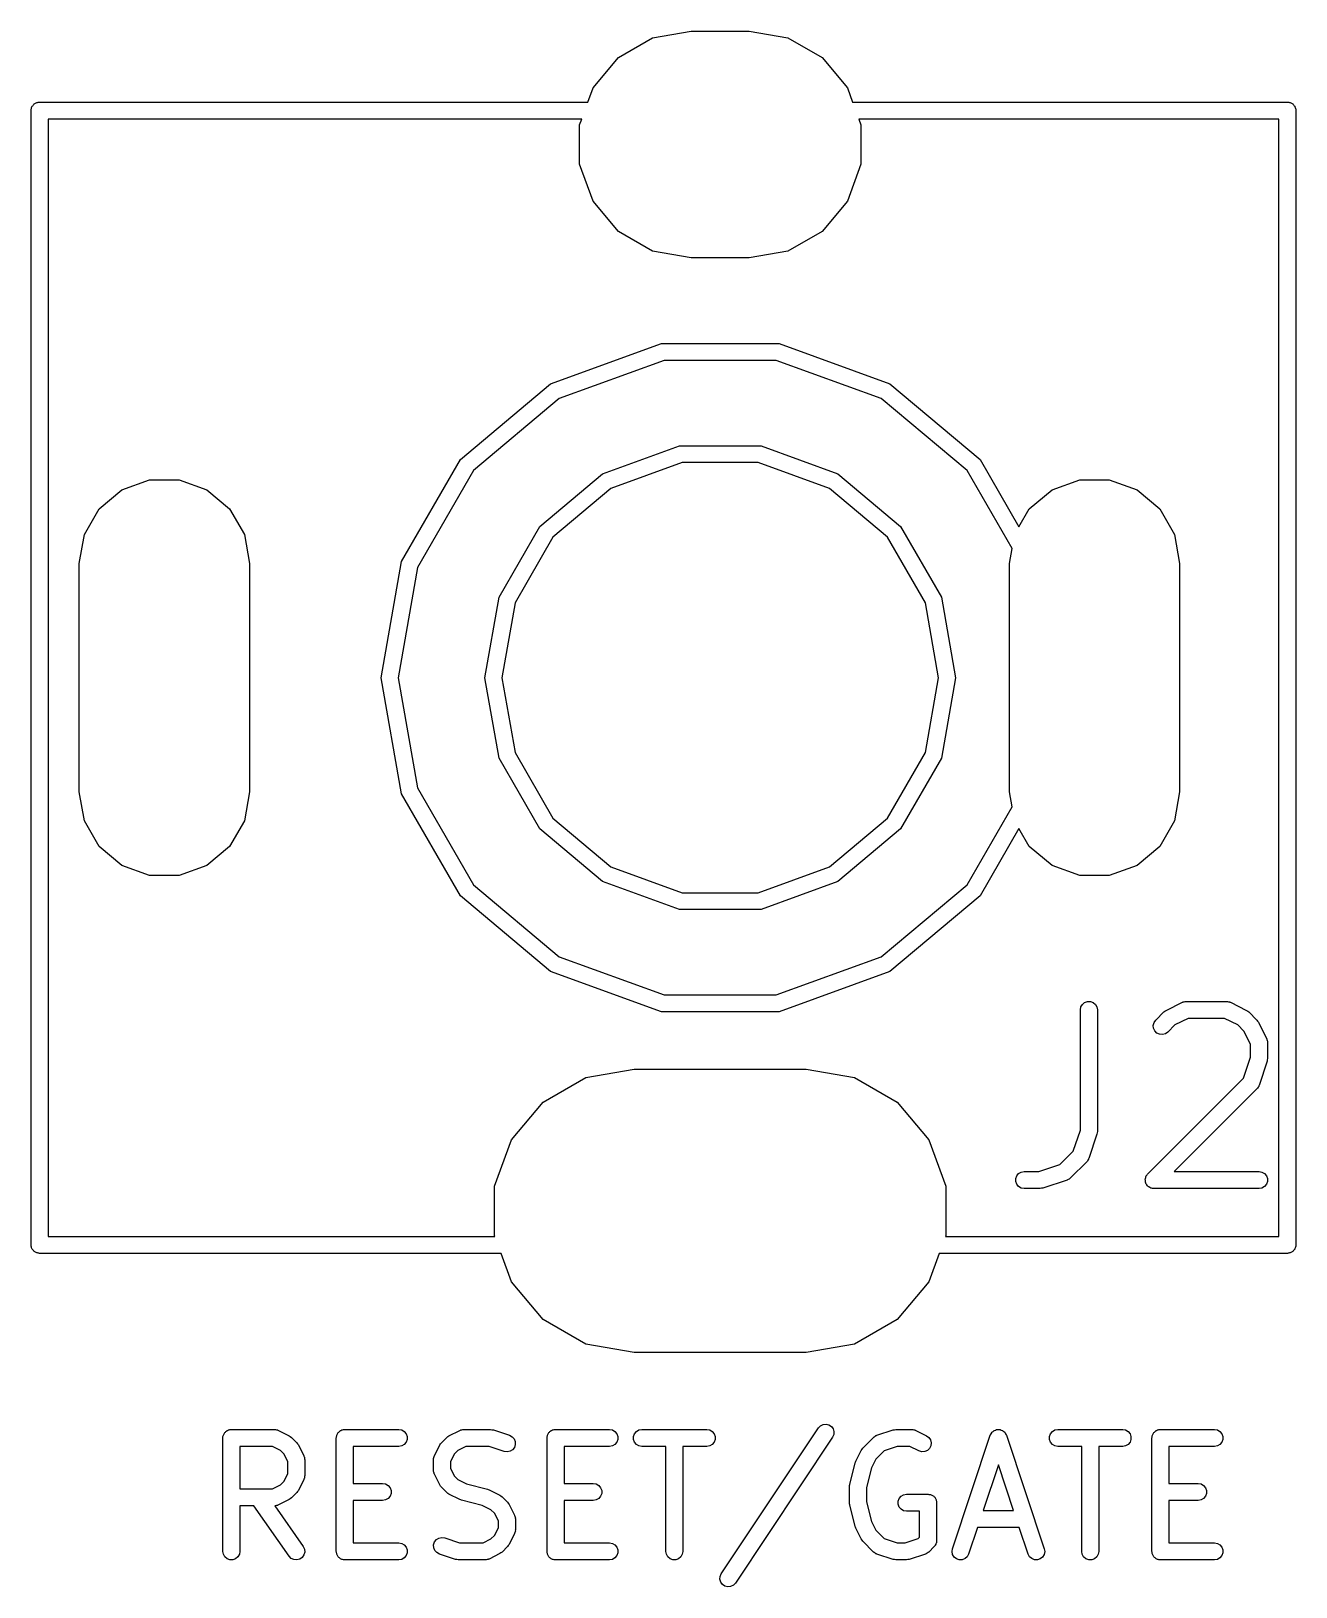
# Model space of a CAD drawing. Extents: x 59 to 126, y -132 to -24.
# Drawn here: x 96.92 to 108.08, y -86.02 to -72.3 of the extents above; entities that cross this region are included whole.
import ezdxf

# ---------------------------------------------------------------- set-up
doc = ezdxf.new("R2010")
doc.units = 0
doc.header["$MEASUREMENT"] = 0
doc.layers.add('BLACK', color=7, linetype='CONTINUOUS')

msp = doc.modelspace()

# ---------------------------------------------------------------- linework, layer by layer
at = {"layer": 'Black'}
for p, q in [((102.102, -72.534), (102.403, -72.3603)), ((102.403, -72.3603), (102.745, -72.3)), ((102.745, -72.3), (103.255, -72.3)), ((103.255, -72.3), (103.597, -72.3603)), ((103.597, -72.3603), (103.898, -72.534)), ((101.879, -72.8), (102.102, -72.534)), ((103.898, -72.534), (104.121, -72.8)), ((101.834, -72.925), (101.879, -72.8)), ((104.121, -72.8), (104.166, -72.925)), ((96.9328, -72.9687), (96.935, -72.9625)), ((96.935, -72.9625), (96.9393, -72.9575)), ((96.9393, -72.9575), (96.9425, -72.9518)), ((96.9425, -72.9518), (96.9476, -72.9476)), ((96.9476, -72.9476), (96.9518, -72.9425)), ((96.9518, -72.9425), (96.9575, -72.9393)), ((96.9575, -72.9393), (96.9625, -72.935)), ((96.9625, -72.935), (96.9687, -72.9328)), ((96.9687, -72.9328), (96.9743, -72.9295)), ((96.9743, -72.9295), (96.9808, -72.9284)), ((96.9808, -72.9284), (96.987, -72.9261)), ((96.987, -72.9261), (96.9935, -72.9261)), ((96.9935, -72.9261), (97, -72.925)), ((97, -72.925), (101.834, -72.925)), ((104.166, -72.925), (108, -72.925)), ((108, -72.925), (108.006, -72.9261)), ((108.006, -72.9261), (108.013, -72.9261)), ((108.013, -72.9261), (108.019, -72.9284)), ((108.019, -72.9284), (108.026, -72.9295)), ((108.026, -72.9295), (108.031, -72.9328)), ((108.031, -72.9328), (108.037, -72.935)), ((108.037, -72.935), (108.043, -72.9393)), ((108.043, -72.9393), (108.048, -72.9425)), ((108.048, -72.9425), (108.052, -72.9476)), ((108.052, -72.9476), (108.057, -72.9518)), ((108.057, -72.9518), (108.061, -72.9575)), ((108.061, -72.9575), (108.065, -72.9625)), ((108.065, -72.9625), (108.067, -72.9687)), ((96.925, -73), (96.9261, -72.9935)), ((96.925, -83), (96.925, -73)), ((96.9261, -72.987), (96.9284, -72.9808)), ((96.9261, -72.9935), (96.9261, -72.987)), ((96.9284, -72.9808), (96.9295, -72.9743)), ((96.9295, -72.9743), (96.9328, -72.9687)), ((101.779, -73.075), (97.075, -73.075)), ((97.075, -73.075), (97.075, -82.925)), ((101.76, -73.1264), (101.779, -73.075)), ((104.221, -73.075), (104.24, -73.1264)), ((107.925, -73.075), (104.221, -73.075)), ((107.925, -82.925), (107.925, -73.075)), ((108.067, -72.9687), (108.07, -72.9743)), ((108.07, -72.9743), (108.072, -72.9808)), ((108.072, -72.9808), (108.074, -72.987)), ((108.074, -72.987), (108.074, -72.9935)), ((108.074, -72.9935), (108.075, -73)), ((108.075, -73), (108.075, -83)), ((101.76, -73.4736), (101.76, -73.1264)), ((104.24, -73.1264), (104.24, -73.4736)), ((101.879, -73.8), (101.76, -73.4736)), ((104.24, -73.4736), (104.121, -73.8)), ((102.102, -74.066), (101.879, -73.8)), ((104.121, -73.8), (103.898, -74.066)), ((102.403, -74.2397), (102.102, -74.066)), ((103.898, -74.066), (103.597, -74.2397)), ((102.745, -74.3), (102.403, -74.2397)), ((103.255, -74.3), (102.745, -74.3)), ((103.597, -74.2397), (103.255, -74.3)), ((101.505, -75.4102), (102.481, -75.055)), ((102.481, -75.055), (103.519, -75.055)), ((103.519, -75.055), (104.495, -75.4102)), ((102.507, -75.2027), (101.58, -75.5401)), ((103.493, -75.2027), (102.507, -75.2027)), ((104.42, -75.5401), (103.493, -75.2027)), ((100.709, -76.0778), (101.505, -75.4102)), ((104.495, -75.4102), (105.291, -76.0778)), ((101.58, -75.5401), (100.824, -76.1742)), ((105.176, -76.1742), (104.42, -75.5401)), ((101.962, -76.203), (102.64, -75.9565)), ((102.64, -75.9565), (103.36, -75.9565)), ((103.36, -75.9565), (104.037, -76.203)), ((100.19, -76.9772), (100.709, -76.0778)), ((102.666, -76.1042), (102.037, -76.3329)), ((103.334, -76.1042), (102.666, -76.1042)), ((103.962, -76.3329), (103.334, -76.1042)), ((105.291, -76.0778), (105.633, -76.6709)), ((97.725, -76.3438), (97.9698, -76.2547)), ((97.9698, -76.2547), (98.2302, -76.2547)), ((98.2302, -76.2547), (98.475, -76.3438)), ((100.824, -76.1742), (100.331, -77.0285)), ((101.41, -76.6662), (101.962, -76.203)), ((104.037, -76.203), (104.59, -76.6662)), ((105.573, -76.8621), (105.176, -76.1742)), ((105.925, -76.3438), (106.17, -76.2547)), ((106.17, -76.2547), (106.43, -76.2547)), ((106.43, -76.2547), (106.675, -76.3438)), ((97.5255, -76.5112), (97.725, -76.3438)), ((98.475, -76.3438), (98.6745, -76.5112)), ((102.037, -76.3329), (101.525, -76.7626)), ((104.475, -76.7626), (103.962, -76.3329)), ((105.725, -76.5112), (105.925, -76.3438)), ((106.675, -76.3438), (106.875, -76.5112)), ((97.3952, -76.7368), (97.5255, -76.5112)), ((98.6745, -76.5112), (98.8048, -76.7368)), ((105.633, -76.6709), (105.725, -76.5112)), ((106.875, -76.5112), (107.005, -76.7368)), ((101.05, -77.2903), (101.41, -76.6662)), ((104.59, -76.6662), (104.95, -77.2903)), ((97.35, -76.9933), (97.3952, -76.7368)), ((98.8048, -76.7368), (98.85, -76.9933)), ((101.525, -76.7626), (101.191, -77.3416)), ((104.809, -77.3416), (104.475, -76.7626)), ((107.005, -76.7368), (107.05, -76.9933)), ((105.55, -76.9933), (105.573, -76.8621)), ((97.35, -79.0067), (97.35, -76.9933)), ((98.85, -76.9933), (98.85, -79.0067)), ((100.01, -78), (100.19, -76.9772)), ((100.331, -77.0285), (100.16, -78)), ((105.55, -79.0067), (105.55, -76.9933)), ((107.05, -76.9933), (107.05, -79.0067)), ((100.925, -78), (101.05, -77.2903)), ((101.191, -77.3416), (101.075, -78)), ((104.925, -78), (104.809, -77.3416)), ((104.95, -77.2903), (105.075, -78)), ((100.19, -79.0228), (100.01, -78)), ((100.16, -78), (100.331, -78.9715)), ((101.05, -78.7097), (100.925, -78)), ((101.075, -78), (101.191, -78.6584)), ((104.809, -78.6584), (104.925, -78)), ((105.075, -78), (104.95, -78.7097)), ((101.41, -79.3338), (101.05, -78.7097)), ((101.191, -78.6584), (101.525, -79.2374)), ((104.475, -79.2374), (104.809, -78.6584)), ((104.95, -78.7097), (104.59, -79.3338)), ((100.331, -78.9715), (100.824, -79.8258)), ((97.3952, -79.2632), (97.35, -79.0067)), ((98.85, -79.0067), (98.8048, -79.2632)), ((100.709, -79.9222), (100.19, -79.0228)), ((105.573, -79.1379), (105.55, -79.0067)), ((107.05, -79.0067), (107.005, -79.2632)), ((97.5255, -79.4888), (97.3952, -79.2632)), ((98.8048, -79.2632), (98.6745, -79.4888)), ((101.525, -79.2374), (102.037, -79.6671)), ((103.962, -79.6671), (104.475, -79.2374)), ((105.176, -79.8258), (105.573, -79.1379)), ((107.005, -79.2632), (106.875, -79.4888)), ((101.962, -79.797), (101.41, -79.3338)), ((104.59, -79.3338), (104.037, -79.797)), ((105.633, -79.3291), (105.291, -79.9222)), ((105.725, -79.4888), (105.633, -79.3291)), ((97.725, -79.6562), (97.5255, -79.4888)), ((98.6745, -79.4888), (98.475, -79.6562)), ((105.925, -79.6562), (105.725, -79.4888)), ((106.875, -79.4888), (106.675, -79.6562)), ((97.9698, -79.7453), (97.725, -79.6562)), ((98.475, -79.6562), (98.2302, -79.7453)), ((102.037, -79.6671), (102.666, -79.8958)), ((103.334, -79.8958), (103.962, -79.6671)), ((106.17, -79.7453), (105.925, -79.6562)), ((106.675, -79.6562), (106.43, -79.7453)), ((98.2302, -79.7453), (97.9698, -79.7453)), ((102.64, -80.0435), (101.962, -79.797)), ((104.037, -79.797), (103.36, -80.0435)), ((106.43, -79.7453), (106.17, -79.7453)), ((101.505, -80.5898), (100.709, -79.9222)), ((100.824, -79.8258), (101.58, -80.4599)), ((102.666, -79.8958), (103.334, -79.8958)), ((104.42, -80.4599), (105.176, -79.8258)), ((105.291, -79.9222), (104.495, -80.5898)), ((103.36, -80.0435), (102.64, -80.0435)), ((101.58, -80.4599), (102.507, -80.7973)), ((103.493, -80.7973), (104.42, -80.4599)), ((102.481, -80.945), (101.505, -80.5898)), ((104.495, -80.5898), (103.519, -80.945)), ((102.507, -80.7973), (103.493, -80.7973)), ((106.175, -80.9286), (106.18, -80.9029)), ((106.18, -80.9029), (106.193, -80.8804)), ((106.193, -80.8804), (106.212, -80.8636)), ((106.212, -80.8636), (106.237, -80.8547)), ((106.237, -80.8547), (106.263, -80.8547)), ((106.263, -80.8547), (106.287, -80.8636)), ((106.287, -80.8636), (106.307, -80.8804)), ((106.307, -80.8804), (106.32, -80.9029)), ((106.32, -80.9029), (106.325, -80.9286)), ((106.931, -80.9329), (107.074, -80.8615)), ((107.074, -80.8615), (107.078, -80.8603)), ((107.078, -80.8603), (107.081, -80.8581)), ((107.081, -80.8581), (107.09, -80.8566)), ((107.09, -80.8566), (107.099, -80.8541)), ((107.099, -80.8541), (107.103, -80.8543)), ((107.103, -80.8543), (107.107, -80.8536)), ((107.107, -80.8536), (107.464, -80.8536)), ((107.464, -80.8536), (107.469, -80.8543)), ((107.469, -80.8543), (107.473, -80.8541)), ((107.473, -80.8541), (107.481, -80.8566)), ((107.481, -80.8566), (107.49, -80.8581)), ((107.49, -80.8581), (107.494, -80.8603)), ((107.494, -80.8603), (107.498, -80.8615)), ((107.498, -80.8615), (107.641, -80.9329)), ((103.519, -80.945), (102.481, -80.945)), ((106.175, -81.9878), (106.175, -80.9286)), ((106.325, -80.9286), (106.325, -82)), ((106.818, -81.0649), (106.825, -81.0397)), ((106.825, -81.0397), (106.84, -81.0184)), ((106.84, -81.0184), (106.911, -80.947)), ((106.911, -80.947), (106.921, -80.9401)), ((106.921, -80.9401), (106.931, -80.9329)), ((107.125, -81.0036), (107.009, -81.0616)), ((107.447, -81.0036), (107.125, -81.0036)), ((107.563, -81.0616), (107.447, -81.0036)), ((107.641, -80.9329), (107.65, -80.9401)), ((107.65, -80.9401), (107.66, -80.947)), ((107.66, -80.947), (107.732, -81.0184)), ((107.732, -81.0184), (107.738, -81.0282)), ((107.738, -81.0282), (107.746, -81.0379)), ((107.746, -81.0379), (107.817, -81.1807)), ((106.82, -81.0908), (106.818, -81.0649)), ((106.831, -81.1144), (106.82, -81.0908)), ((106.85, -81.1329), (106.831, -81.1144)), ((106.873, -81.1439), (106.85, -81.1329)), ((106.899, -81.1461), (106.873, -81.1439)), ((106.925, -81.1394), (106.899, -81.1461)), ((106.946, -81.1245), (106.925, -81.1394)), ((107.009, -81.0616), (106.946, -81.1245)), ((107.617, -81.1159), (107.563, -81.0616)), ((107.675, -81.232), (107.617, -81.1159)), ((107.817, -81.1807), (107.818, -81.1849)), ((107.818, -81.1849), (107.82, -81.1886)), ((107.82, -81.1886), (107.822, -81.1973)), ((107.675, -81.345), (107.675, -81.232)), ((107.822, -81.1973), (107.825, -81.2057)), ((107.825, -81.2057), (107.824, -81.21)), ((107.824, -81.21), (107.825, -81.2143)), ((107.825, -81.2143), (107.825, -81.3571)), ((101.815, -81.5254), (102.242, -81.45)), ((102.242, -81.45), (103.758, -81.45)), ((103.758, -81.45), (104.185, -81.5254)), ((107.613, -81.5309), (107.675, -81.345)), ((107.821, -81.3809), (107.75, -81.5951)), ((107.823, -81.369), (107.821, -81.3809)), ((107.825, -81.3571), (107.823, -81.369)), ((101.439, -81.7424), (101.815, -81.5254)), ((104.185, -81.5254), (104.561, -81.7424)), ((106.768, -82.3755), (107.613, -81.5309)), ((107.747, -81.6031), (107.742, -81.6103)), ((107.748, -81.5989), (107.747, -81.6031)), ((107.75, -81.5951), (107.748, -81.5989)), ((101.16, -82.075), (101.439, -81.7424)), ((104.561, -81.7424), (104.84, -82.075)), ((107.732, -81.6245), (107.002, -82.3536)), ((107.734, -81.6209), (107.732, -81.6245)), ((107.737, -81.6181), (107.734, -81.6209)), ((107.742, -81.6103), (107.737, -81.6181)), ((106.113, -82.1738), (106.175, -81.9878)), ((106.323, -82.0118), (106.321, -82.0237)), ((106.325, -82), (106.323, -82.0118)), ((101.011, -82.4829), (101.16, -82.075)), ((104.84, -82.075), (104.989, -82.4829)), ((106.321, -82.0237), (106.25, -82.238)), ((105.809, -82.3536), (105.995, -82.2916)), ((105.995, -82.2916), (106.113, -82.1738)), ((106.232, -82.2673), (106.089, -82.4102)), ((106.234, -82.2638), (106.232, -82.2673)), ((106.237, -82.2609), (106.234, -82.2638)), ((106.242, -82.2532), (106.237, -82.2609)), ((106.247, -82.246), (106.242, -82.2532)), ((106.248, -82.2418), (106.247, -82.246)), ((106.25, -82.238), (106.248, -82.2418)), ((105.605, -82.4155), (105.614, -82.3911)), ((105.605, -82.4416), (105.605, -82.4155)), ((105.614, -82.3911), (105.63, -82.3711)), ((105.63, -82.3711), (105.653, -82.3581)), ((105.653, -82.3581), (105.679, -82.3536)), ((105.679, -82.3536), (105.809, -82.3536)), ((106.059, -82.4283), (105.845, -82.4997)), ((106.063, -82.4262), (106.059, -82.4283)), ((106.067, -82.4251), (106.063, -82.4262)), ((106.075, -82.4201), (106.067, -82.4251)), ((106.082, -82.4159), (106.075, -82.4201)), ((106.085, -82.4127), (106.082, -82.4159)), ((106.089, -82.4102), (106.085, -82.4127)), ((106.747, -82.422), (106.748, -82.4188)), ((106.748, -82.4318), (106.747, -82.422)), ((106.748, -82.4155), (106.751, -82.4063)), ((106.748, -82.4188), (106.748, -82.4155)), ((106.751, -82.4063), (106.753, -82.3969)), ((106.753, -82.3969), (106.755, -82.3942)), ((106.755, -82.3942), (106.756, -82.3911)), ((106.756, -82.3911), (106.763, -82.3836)), ((106.763, -82.3836), (106.768, -82.3755)), ((107.002, -82.3536), (107.75, -82.3536)), ((107.75, -82.3536), (107.776, -82.3581)), ((107.776, -82.3581), (107.798, -82.3711)), ((107.798, -82.3711), (107.815, -82.3911)), ((107.815, -82.3911), (107.824, -82.4155)), ((107.824, -82.4155), (107.824, -82.4416)), ((101.011, -82.9171), (101.011, -82.4829)), ((104.989, -82.4829), (104.989, -82.9171)), ((105.614, -82.4661), (105.605, -82.4416)), ((105.63, -82.486), (105.614, -82.4661)), ((105.653, -82.499), (105.63, -82.486)), ((105.679, -82.5036), (105.653, -82.499)), ((105.821, -82.5036), (105.679, -82.5036)), ((105.833, -82.5015), (105.821, -82.5036)), ((105.845, -82.4997), (105.833, -82.5015)), ((106.748, -82.4416), (106.748, -82.4318)), ((106.749, -82.4447), (106.748, -82.4416)), ((106.749, -82.448), (106.749, -82.4447)), ((106.753, -82.4569), (106.749, -82.448)), ((106.756, -82.4661), (106.753, -82.4569)), ((106.759, -82.4686), (106.756, -82.4661)), ((106.76, -82.4716), (106.759, -82.4686)), ((106.767, -82.4785), (106.76, -82.4716)), ((106.773, -82.486), (106.767, -82.4785)), ((106.776, -82.4877), (106.773, -82.486)), ((106.778, -82.49), (106.776, -82.4877)), ((106.787, -82.4941), (106.778, -82.49)), ((106.796, -82.499), (106.787, -82.4941)), ((106.799, -82.4996), (106.796, -82.499)), ((106.802, -82.501), (106.799, -82.4996)), ((106.812, -82.5019), (106.802, -82.501)), ((106.821, -82.5036), (106.812, -82.5019)), ((107.75, -82.5036), (106.821, -82.5036)), ((107.776, -82.499), (107.75, -82.5036)), ((107.798, -82.486), (107.776, -82.499)), ((107.815, -82.4661), (107.798, -82.486)), ((107.824, -82.4416), (107.815, -82.4661)), ((97.075, -82.925), (101.014, -82.925)), ((101.014, -82.925), (101.011, -82.9171)), ((104.989, -82.9171), (104.986, -82.925)), ((104.986, -82.925), (107.925, -82.925)), ((96.9261, -83.0065), (96.925, -83)), ((96.9261, -83.013), (96.9261, -83.0065)), ((96.9284, -83.0192), (96.9261, -83.013)), ((96.9295, -83.0257), (96.9284, -83.0192)), ((96.9328, -83.0313), (96.9295, -83.0257)), ((96.935, -83.0375), (96.9328, -83.0313)), ((96.9393, -83.0425), (96.935, -83.0375)), ((96.9425, -83.0482), (96.9393, -83.0425)), ((96.9476, -83.0524), (96.9425, -83.0482)), ((96.9518, -83.0575), (96.9476, -83.0524)), ((96.9575, -83.0607), (96.9518, -83.0575)), ((96.9625, -83.065), (96.9575, -83.0607)), ((96.9687, -83.0672), (96.9625, -83.065)), ((96.9743, -83.0705), (96.9687, -83.0672)), ((96.9808, -83.0716), (96.9743, -83.0705)), ((96.987, -83.0739), (96.9808, -83.0716)), ((96.9935, -83.0739), (96.987, -83.0739)), ((97, -83.075), (96.9935, -83.0739)), ((101.069, -83.075), (97, -83.075)), ((101.16, -83.325), (101.069, -83.075)), ((104.931, -83.075), (104.84, -83.325)), ((108, -83.075), (104.931, -83.075)), ((108.006, -83.0739), (108, -83.075)), ((108.013, -83.0739), (108.006, -83.0739)), ((108.019, -83.0716), (108.013, -83.0739)), ((108.026, -83.0705), (108.019, -83.0716)), ((108.031, -83.0672), (108.026, -83.0705)), ((108.037, -83.065), (108.031, -83.0672)), ((108.043, -83.0607), (108.037, -83.065)), ((108.048, -83.0575), (108.043, -83.0607)), ((108.052, -83.0524), (108.048, -83.0575)), ((108.057, -83.0482), (108.052, -83.0524)), ((108.061, -83.0425), (108.057, -83.0482)), ((108.065, -83.0375), (108.061, -83.0425)), ((108.067, -83.0313), (108.065, -83.0375)), ((108.07, -83.0257), (108.067, -83.0313)), ((108.072, -83.0192), (108.07, -83.0257)), ((108.074, -83.013), (108.072, -83.0192)), ((108.075, -83), (108.074, -83.0065)), ((108.074, -83.0065), (108.074, -83.013)), ((101.439, -83.6576), (101.16, -83.325)), ((104.84, -83.325), (104.561, -83.6576)), ((101.815, -83.8746), (101.439, -83.6576)), ((104.561, -83.6576), (104.185, -83.8746)), ((102.242, -83.95), (101.815, -83.8746)), ((104.185, -83.8746), (103.758, -83.95)), ((103.758, -83.95), (102.242, -83.95)), ((103.009, -85.8989), (103.866, -84.6132)), ((103.866, -84.6132), (103.884, -84.5943)), ((103.884, -84.5943), (103.908, -84.5828)), ((103.908, -84.5828), (103.933, -84.5799)), ((103.933, -84.5799), (103.959, -84.5861)), ((103.959, -84.5861), (103.98, -84.6005)), ((103.98, -84.6005), (103.996, -84.6215)), ((103.996, -84.6215), (104.003, -84.6465)), ((98.6155, -84.7024), (98.6166, -84.6959)), ((98.6155, -85.7024), (98.6155, -84.7024)), ((98.6166, -84.6894), (98.6189, -84.6832)), ((98.6166, -84.6959), (98.6166, -84.6894)), ((98.6189, -84.6832), (98.62, -84.6767)), ((98.62, -84.6767), (98.6233, -84.671)), ((98.6233, -84.671), (98.6255, -84.6649)), ((98.6255, -84.6649), (98.6297, -84.6599)), ((98.6297, -84.6599), (98.633, -84.6542)), ((98.633, -84.6542), (98.638, -84.65)), ((98.638, -84.65), (98.6423, -84.6449)), ((98.6423, -84.6449), (98.6479, -84.6416)), ((98.6479, -84.6416), (98.653, -84.6374)), ((98.653, -84.6374), (98.6591, -84.6352)), ((98.6591, -84.6352), (98.6648, -84.6319)), ((98.6648, -84.6319), (98.6713, -84.6308)), ((98.6713, -84.6308), (98.6775, -84.6285)), ((98.6775, -84.6285), (98.684, -84.6285)), ((98.684, -84.6285), (98.6905, -84.6274)), ((98.6905, -84.6274), (99.0714, -84.6274)), ((99.0714, -84.6274), (99.0757, -84.6281)), ((99.0757, -84.6281), (99.08, -84.6279)), ((99.08, -84.6279), (99.0884, -84.6304)), ((99.0884, -84.6304), (99.0971, -84.6319)), ((99.0971, -84.6319), (99.1008, -84.6341)), ((99.1008, -84.6341), (99.105, -84.6353)), ((99.105, -84.6353), (99.2002, -84.6829)), ((99.2002, -84.6829), (99.2099, -84.6901)), ((99.2099, -84.6901), (99.2197, -84.697)), ((99.2197, -84.697), (99.2673, -84.7446)), ((99.2673, -84.7446), (99.2742, -84.7544)), ((99.2742, -84.7544), (99.2814, -84.7641)), ((99.6155, -84.7024), (99.6166, -84.6959)), ((99.6155, -85.7024), (99.6155, -84.7024)), ((99.6166, -84.6894), (99.6189, -84.6832)), ((99.6166, -84.6959), (99.6166, -84.6894)), ((99.6189, -84.6832), (99.62, -84.6767)), ((99.62, -84.6767), (99.6233, -84.671)), ((99.6233, -84.671), (99.6255, -84.6649)), ((99.6255, -84.6649), (99.6297, -84.6599)), ((99.6297, -84.6599), (99.633, -84.6542)), ((99.633, -84.6542), (99.638, -84.65)), ((99.638, -84.65), (99.6423, -84.6449)), ((99.6423, -84.6449), (99.6479, -84.6416)), ((99.6479, -84.6416), (99.653, -84.6374)), ((99.653, -84.6374), (99.6591, -84.6352)), ((99.6591, -84.6352), (99.6648, -84.6319)), ((99.6648, -84.6319), (99.6713, -84.6308)), ((99.6713, -84.6308), (99.6775, -84.6285)), ((99.6775, -84.6285), (99.684, -84.6285)), ((99.684, -84.6285), (99.6905, -84.6274)), ((99.6905, -84.6274), (100.167, -84.6274)), ((100.167, -84.6274), (100.192, -84.6319)), ((100.192, -84.6319), (100.215, -84.6449)), ((100.215, -84.7598), (100.192, -84.7729)), ((100.215, -84.6449), (100.232, -84.6649)), ((100.232, -84.7399), (100.215, -84.7598)), ((100.232, -84.6649), (100.241, -84.6894)), ((100.241, -84.7154), (100.232, -84.7399)), ((100.241, -84.6894), (100.241, -84.7154)), ((100.528, -84.7641), (100.535, -84.7544)), ((100.535, -84.7544), (100.542, -84.7446)), ((100.542, -84.7446), (100.59, -84.697)), ((100.59, -84.697), (100.6, -84.6901)), ((100.6, -84.6901), (100.609, -84.6829)), ((100.609, -84.6829), (100.705, -84.6353)), ((100.705, -84.6353), (100.709, -84.6341)), ((100.709, -84.6341), (100.712, -84.6319)), ((100.712, -84.6319), (100.721, -84.6304)), ((100.721, -84.6304), (100.73, -84.6279)), ((100.73, -84.6279), (100.734, -84.6281)), ((100.734, -84.6281), (100.738, -84.6274)), ((100.738, -84.6274), (100.976, -84.6274)), ((100.976, -84.6274), (100.988, -84.6295)), ((100.988, -84.6295), (101, -84.6312)), ((101, -84.6312), (101.143, -84.6788)), ((101.143, -84.6788), (101.166, -84.6913)), ((101.166, -84.6913), (101.183, -84.7107)), ((101.183, -84.7107), (101.193, -84.735)), ((101.193, -84.735), (101.193, -84.761)), ((101.473, -84.7024), (101.474, -84.6959)), ((101.473, -85.7024), (101.473, -84.7024)), ((101.474, -84.6894), (101.476, -84.6832)), ((101.474, -84.6959), (101.474, -84.6894)), ((101.476, -84.6832), (101.477, -84.6767)), ((101.477, -84.6767), (101.48, -84.671)), ((101.48, -84.671), (101.483, -84.6649)), ((101.483, -84.6649), (101.487, -84.6599)), ((101.487, -84.6599), (101.49, -84.6542)), ((101.49, -84.6542), (101.495, -84.65)), ((101.495, -84.65), (101.499, -84.6449)), ((101.499, -84.6449), (101.505, -84.6416)), ((101.505, -84.6416), (101.51, -84.6374)), ((101.51, -84.6374), (101.516, -84.6352)), ((101.516, -84.6352), (101.522, -84.6319)), ((101.522, -84.6319), (101.528, -84.6308)), ((101.528, -84.6308), (101.535, -84.6285)), ((101.535, -84.6285), (101.541, -84.6285)), ((101.541, -84.6285), (101.548, -84.6274)), ((101.548, -84.6274), (102.024, -84.6274)), ((102.024, -84.6274), (102.049, -84.6319)), ((102.049, -84.6319), (102.072, -84.6449)), ((102.072, -84.7598), (102.049, -84.7729)), ((102.072, -84.6449), (102.089, -84.6649)), ((102.089, -84.7399), (102.072, -84.7598)), ((102.089, -84.6649), (102.098, -84.6894)), ((102.098, -84.7154), (102.089, -84.7399)), ((102.098, -84.6894), (102.098, -84.7154)), ((102.236, -84.6894), (102.245, -84.6649)), ((102.236, -84.7154), (102.236, -84.6894)), ((102.245, -84.7399), (102.236, -84.7154)), ((102.245, -84.6649), (102.261, -84.6449)), ((102.261, -84.7598), (102.245, -84.7399)), ((102.261, -84.6449), (102.284, -84.6319)), ((102.284, -84.7729), (102.261, -84.7598)), ((102.284, -84.6319), (102.31, -84.6274)), ((102.31, -84.6274), (102.881, -84.6274)), ((102.881, -84.6274), (102.907, -84.6319)), ((102.907, -84.6319), (102.929, -84.6449)), ((102.929, -84.7598), (102.907, -84.7729)), ((102.929, -84.6449), (102.946, -84.6649)), ((102.946, -84.7399), (102.929, -84.7598)), ((102.946, -84.6649), (102.955, -84.6894)), ((102.955, -84.7154), (102.946, -84.7399)), ((102.955, -84.6894), (102.955, -84.7154)), ((103.991, -84.6964), (103.134, -85.9821)), ((104.001, -84.6725), (103.991, -84.6964)), ((104.003, -84.6465), (104.001, -84.6725)), ((104.256, -84.7922), (104.352, -84.697)), ((104.352, -84.697), (104.355, -84.6945)), ((104.355, -84.6945), (104.358, -84.6913)), ((104.358, -84.6913), (104.366, -84.6871)), ((104.366, -84.6871), (104.373, -84.682)), ((104.373, -84.682), (104.377, -84.6809)), ((104.377, -84.6809), (104.381, -84.6788)), ((104.381, -84.6788), (104.524, -84.6312)), ((104.524, -84.6312), (104.536, -84.6295)), ((104.536, -84.6295), (104.548, -84.6274)), ((104.548, -84.6274), (104.69, -84.6274)), ((104.69, -84.6274), (104.695, -84.6281)), ((104.695, -84.6281), (104.699, -84.6279)), ((104.699, -84.6279), (104.707, -84.6304)), ((104.707, -84.6304), (104.716, -84.6319)), ((104.716, -84.6319), (104.72, -84.6341)), ((104.72, -84.6341), (104.724, -84.6353)), ((104.724, -84.6353), (104.819, -84.6829)), ((104.819, -84.6829), (104.84, -84.6984)), ((104.84, -84.6984), (104.855, -84.7202)), ((104.855, -84.7202), (104.861, -84.7455)), ((104.861, -84.7455), (104.858, -84.7714)), ((105.048, -85.6787), (105.381, -84.6787)), ((105.381, -84.6787), (105.382, -84.6768)), ((105.382, -84.6768), (105.383, -84.6748)), ((105.383, -84.6748), (105.388, -84.6654)), ((105.388, -84.6654), (105.394, -84.6558)), ((105.394, -84.6558), (105.395, -84.6544)), ((105.395, -84.6544), (105.396, -84.6526)), ((105.396, -84.6526), (105.405, -84.6458)), ((105.405, -84.6458), (105.413, -84.6385)), ((105.413, -84.6385), (105.415, -84.6377)), ((105.415, -84.6377), (105.417, -84.6364)), ((105.417, -84.6364), (105.427, -84.6329)), ((105.427, -84.6329), (105.437, -84.6289)), ((105.437, -84.6289), (105.439, -84.6288)), ((105.439, -84.6288), (105.441, -84.6282)), ((105.441, -84.6282), (105.452, -84.6285)), ((105.452, -84.6285), (105.463, -84.6282)), ((105.463, -84.6282), (105.465, -84.6288)), ((105.465, -84.6288), (105.467, -84.6289)), ((105.467, -84.6289), (105.478, -84.6329)), ((105.478, -84.6329), (105.488, -84.6364)), ((105.488, -84.6364), (105.49, -84.6377)), ((105.49, -84.6377), (105.492, -84.6385)), ((105.492, -84.6385), (105.5, -84.6458)), ((105.5, -84.6458), (105.508, -84.6526)), ((105.508, -84.6526), (105.51, -84.6544)), ((105.51, -84.6544), (105.511, -84.6558)), ((105.511, -84.6558), (105.516, -84.6654)), ((105.516, -84.6654), (105.522, -84.6748)), ((105.522, -84.6748), (105.523, -84.6768)), ((105.523, -84.6768), (105.524, -84.6787)), ((105.524, -84.6787), (105.857, -85.6787)), ((105.902, -84.6894), (105.911, -84.6649)), ((105.902, -84.7154), (105.902, -84.6894)), ((105.911, -84.7399), (105.902, -84.7154)), ((105.911, -84.6649), (105.928, -84.6449)), ((105.928, -84.7598), (105.911, -84.7399)), ((105.928, -84.6449), (105.951, -84.6319)), ((105.951, -84.7729), (105.928, -84.7598)), ((105.951, -84.6319), (105.976, -84.6274)), ((105.976, -84.6274), (106.548, -84.6274)), ((106.548, -84.6274), (106.573, -84.6319)), ((106.573, -84.6319), (106.596, -84.6449)), ((106.596, -84.7598), (106.573, -84.7729)), ((106.596, -84.6449), (106.613, -84.6649)), ((106.613, -84.7399), (106.596, -84.7598)), ((106.613, -84.6649), (106.621, -84.6894)), ((106.621, -84.7154), (106.613, -84.7399)), ((106.621, -84.6894), (106.621, -84.7154)), ((106.806, -84.7024), (106.807, -84.6959)), ((106.806, -85.7024), (106.806, -84.7024)), ((106.807, -84.6894), (106.809, -84.6832)), ((106.807, -84.6959), (106.807, -84.6894)), ((106.809, -84.6832), (106.81, -84.6767)), ((106.81, -84.6767), (106.814, -84.671)), ((106.814, -84.671), (106.816, -84.6649)), ((106.816, -84.6649), (106.82, -84.6599)), ((106.82, -84.6599), (106.823, -84.6542)), ((106.823, -84.6542), (106.829, -84.65)), ((106.829, -84.65), (106.833, -84.6449)), ((106.833, -84.6449), (106.838, -84.6416)), ((106.838, -84.6416), (106.843, -84.6374)), ((106.843, -84.6374), (106.85, -84.6352)), ((106.85, -84.6352), (106.855, -84.6319)), ((106.855, -84.6319), (106.862, -84.6308)), ((106.862, -84.6308), (106.868, -84.6285)), ((106.868, -84.6285), (106.874, -84.6285)), ((106.874, -84.6285), (106.881, -84.6274)), ((106.881, -84.6274), (107.357, -84.6274)), ((107.357, -84.6274), (107.383, -84.6319)), ((107.383, -84.6319), (107.405, -84.6449)), ((107.405, -84.7598), (107.383, -84.7729)), ((107.405, -84.6449), (107.422, -84.6649)), ((107.422, -84.7399), (107.405, -84.7598)), ((107.422, -84.6649), (107.431, -84.6894)), ((107.431, -84.7154), (107.422, -84.7399)), ((107.431, -84.6894), (107.431, -84.7154)), ((98.7655, -84.7774), (98.7655, -85.1512)), ((99.0537, -84.7774), (98.7655, -84.7774)), ((99.1222, -84.8116), (99.0537, -84.7774)), ((99.1526, -84.842), (99.1222, -84.8116)), ((99.1869, -84.9106), (99.1526, -84.842)), ((99.2814, -84.7641), (99.329, -84.8593)), ((99.329, -84.8593), (99.3302, -84.8635)), ((99.3302, -84.8635), (99.3324, -84.8672)), ((99.3324, -84.8672), (99.3339, -84.8759)), ((99.3339, -84.8759), (99.3364, -84.8843)), ((99.3364, -84.8843), (99.3362, -84.8886)), ((99.3362, -84.8886), (99.3369, -84.8929)), ((99.3369, -84.8929), (99.3369, -85.0357)), ((100.167, -84.7774), (99.7655, -84.7774)), ((99.7655, -84.7774), (99.7655, -85.1036)), ((100.192, -84.7729), (100.167, -84.7774)), ((100.473, -84.8843), (100.476, -84.8759)), ((100.473, -84.8886), (100.473, -84.8843)), ((100.473, -84.8929), (100.473, -84.8886)), ((100.473, -84.9881), (100.473, -84.8929)), ((100.476, -84.8759), (100.477, -84.8672)), ((100.477, -84.8672), (100.479, -84.8635)), ((100.479, -84.8635), (100.481, -84.8593)), ((100.481, -84.8593), (100.528, -84.7641)), ((100.657, -84.842), (100.623, -84.9106)), ((100.687, -84.8116), (100.657, -84.842)), ((100.756, -84.7774), (100.687, -84.8116)), ((100.964, -84.7774), (100.756, -84.7774)), ((101.095, -84.8212), (100.964, -84.7774)), ((101.121, -84.825), (101.095, -84.8212)), ((101.147, -84.8197), (101.121, -84.825)), ((101.169, -84.8061), (101.147, -84.8197)), ((101.185, -84.7857), (101.169, -84.8061)), ((101.193, -84.761), (101.185, -84.7857)), ((102.024, -84.7774), (101.623, -84.7774)), ((101.623, -84.7774), (101.623, -85.1036)), ((102.049, -84.7729), (102.024, -84.7774)), ((102.31, -84.7774), (102.284, -84.7729)), ((102.52, -84.7774), (102.31, -84.7774)), ((102.52, -85.7024), (102.52, -84.7774)), ((102.881, -84.7774), (102.67, -84.7774)), ((102.67, -84.7774), (102.67, -85.7024)), ((102.907, -84.7729), (102.881, -84.7774)), ((104.195, -84.9069), (104.242, -84.8117)), ((104.242, -84.8117), (104.25, -84.802)), ((104.25, -84.802), (104.256, -84.7922)), ((104.371, -84.8897), (104.333, -84.9667)), ((104.445, -84.8156), (104.371, -84.8897)), ((104.56, -84.7774), (104.445, -84.8156)), ((104.673, -84.7774), (104.56, -84.7774)), ((104.752, -84.8171), (104.673, -84.7774)), ((104.777, -84.8245), (104.752, -84.8171)), ((104.803, -84.8229), (104.777, -84.8245)), ((104.827, -84.8126), (104.803, -84.8229)), ((104.846, -84.7947), (104.827, -84.8126)), ((104.858, -84.7714), (104.846, -84.7947)), ((105.976, -84.7774), (105.951, -84.7729)), ((106.187, -84.7774), (105.976, -84.7774)), ((106.187, -85.7024), (106.187, -84.7774)), ((106.548, -84.7774), (106.337, -84.7774)), ((106.337, -84.7774), (106.337, -85.7024)), ((106.573, -84.7729), (106.548, -84.7774)), ((107.357, -84.7774), (106.956, -84.7774)), ((106.956, -84.7774), (106.956, -85.1036)), ((107.383, -84.7729), (107.357, -84.7774)), ((99.1526, -85.0865), (99.1869, -85.018)), ((99.1869, -85.018), (99.1869, -84.9106)), ((100.473, -84.9924), (100.473, -84.9881)), ((100.473, -84.9967), (100.473, -84.9924)), ((100.476, -85.0051), (100.473, -84.9967)), ((100.477, -85.0137), (100.476, -85.0051)), ((100.479, -85.0175), (100.477, -85.0137)), ((100.481, -85.0216), (100.479, -85.0175)), ((100.528, -85.1169), (100.481, -85.0216)), ((100.623, -84.9106), (100.623, -84.9704)), ((100.623, -84.9704), (100.657, -85.0389)), ((104.142, -85.1128), (104.189, -84.9223)), ((104.189, -84.9223), (104.192, -84.9148)), ((104.192, -84.9148), (104.195, -84.9069)), ((104.333, -84.9667), (104.289, -85.1402)), ((105.452, -84.9396), (105.318, -85.3417)), ((105.586, -85.3417), (105.452, -84.9396)), ((98.7655, -85.1512), (99.0537, -85.1512)), ((99.0537, -85.1512), (99.1222, -85.1169)), ((99.1222, -85.1169), (99.1526, -85.0865)), ((99.2814, -85.1645), (99.2742, -85.1742)), ((99.329, -85.0693), (99.2814, -85.1645)), ((99.3302, -85.0651), (99.329, -85.0693)), ((99.3324, -85.0614), (99.3302, -85.0651)), ((99.3339, -85.0527), (99.3324, -85.0614)), ((99.3364, -85.0443), (99.3339, -85.0527)), ((99.3369, -85.0357), (99.3362, -85.04)), ((99.3362, -85.04), (99.3364, -85.0443)), ((99.7655, -85.1036), (100.024, -85.1036)), ((100.024, -85.1036), (100.049, -85.1081)), ((100.049, -85.1081), (100.072, -85.1211)), ((100.072, -85.1211), (100.089, -85.1411)), ((100.089, -85.1411), (100.098, -85.1655)), ((100.098, -85.1655), (100.098, -85.1916)), ((100.535, -85.1265), (100.528, -85.1169)), ((100.542, -85.1364), (100.535, -85.1265)), ((100.59, -85.184), (100.542, -85.1364)), ((100.657, -85.0389), (100.687, -85.0693)), ((100.687, -85.0693), (100.764, -85.1078)), ((100.764, -85.1078), (100.947, -85.1534)), ((100.947, -85.1534), (100.954, -85.1568)), ((100.954, -85.1568), (100.962, -85.1591)), ((100.962, -85.1591), (101.057, -85.2067)), ((101.623, -85.1036), (101.881, -85.1036)), ((101.881, -85.1036), (101.907, -85.1081)), ((101.907, -85.1081), (101.929, -85.1211)), ((101.929, -85.1211), (101.946, -85.1411)), ((101.946, -85.1411), (101.955, -85.1655)), ((101.955, -85.1655), (101.955, -85.1916)), ((104.139, -85.131), (104.141, -85.1219)), ((104.139, -85.2738), (104.139, -85.131)), ((104.141, -85.1219), (104.142, -85.1128)), ((104.289, -85.1402), (104.289, -85.2646)), ((106.956, -85.1036), (107.214, -85.1036)), ((107.214, -85.1036), (107.24, -85.1081)), ((107.24, -85.1081), (107.262, -85.1211)), ((107.262, -85.1211), (107.279, -85.1411)), ((107.279, -85.1411), (107.288, -85.1655)), ((107.288, -85.1655), (107.288, -85.1916)), ((98.8895, -85.3012), (98.7655, -85.3012)), ((98.7655, -85.3012), (98.7655, -85.7024)), ((99.2005, -85.7454), (98.8895, -85.3012)), ((99.0757, -85.3004), (99.0725, -85.301)), ((99.0725, -85.301), (99.3233, -85.6594)), ((99.08, -85.3007), (99.0757, -85.3004)), ((99.0884, -85.2982), (99.08, -85.3007)), ((99.0971, -85.2967), (99.0884, -85.2982)), ((99.1008, -85.2945), (99.0971, -85.2967)), ((99.105, -85.2933), (99.1008, -85.2945)), ((99.2002, -85.2457), (99.105, -85.2933)), ((99.2099, -85.2385), (99.2002, -85.2457)), ((99.2197, -85.2316), (99.2099, -85.2385)), ((99.2673, -85.184), (99.2197, -85.2316)), ((99.2742, -85.1742), (99.2673, -85.184)), ((100.024, -85.2536), (99.7655, -85.2536)), ((99.7655, -85.2536), (99.7655, -85.6274)), ((100.049, -85.249), (100.024, -85.2536)), ((100.072, -85.236), (100.049, -85.249)), ((100.089, -85.2161), (100.072, -85.236)), ((100.098, -85.1916), (100.089, -85.2161)), ((100.6, -85.1909), (100.59, -85.184)), ((100.609, -85.198), (100.6, -85.1909)), ((100.705, -85.2457), (100.609, -85.198)), ((100.712, -85.248), (100.705, -85.2457)), ((100.72, -85.2513), (100.712, -85.248)), ((100.902, -85.297), (100.72, -85.2513)), ((100.979, -85.3354), (100.902, -85.297)), ((101.057, -85.2067), (101.067, -85.2139)), ((101.067, -85.2139), (101.077, -85.2208)), ((101.077, -85.2208), (101.124, -85.2684)), ((101.124, -85.2684), (101.131, -85.2782)), ((101.131, -85.2782), (101.139, -85.2879)), ((101.139, -85.2879), (101.186, -85.3831)), ((101.881, -85.2536), (101.623, -85.2536)), ((101.623, -85.2536), (101.623, -85.6274)), ((101.907, -85.249), (101.881, -85.2536)), ((101.929, -85.236), (101.907, -85.249)), ((101.946, -85.2161), (101.929, -85.236)), ((101.955, -85.1916), (101.946, -85.2161)), ((104.141, -85.2828), (104.139, -85.2738)), ((104.142, -85.292), (104.141, -85.2828)), ((104.189, -85.4825), (104.142, -85.292)), ((104.289, -85.2646), (104.333, -85.4381)), ((104.569, -85.2608), (104.578, -85.2363)), ((104.569, -85.2868), (104.569, -85.2608)), ((104.578, -85.3113), (104.569, -85.2868)), ((104.578, -85.2363), (104.595, -85.2164)), ((104.595, -85.2164), (104.617, -85.2033)), ((104.617, -85.2033), (104.643, -85.1988)), ((104.643, -85.1988), (104.833, -85.1988)), ((104.833, -85.1988), (104.84, -85.1999)), ((104.84, -85.1999), (104.846, -85.1999)), ((104.846, -85.1999), (104.853, -85.2022)), ((104.853, -85.2022), (104.859, -85.2033)), ((104.859, -85.2033), (104.865, -85.2066)), ((104.865, -85.2066), (104.871, -85.2089)), ((104.871, -85.2089), (104.876, -85.2131)), ((104.876, -85.2131), (104.882, -85.2164)), ((104.882, -85.2164), (104.886, -85.2214)), ((104.886, -85.2214), (104.891, -85.2256)), ((104.891, -85.2256), (104.894, -85.2313)), ((104.894, -85.2313), (104.898, -85.2363)), ((104.898, -85.2363), (104.901, -85.2425)), ((104.901, -85.2425), (104.904, -85.2482)), ((104.904, -85.2482), (104.905, -85.2546)), ((104.905, -85.2546), (104.907, -85.2608)), ((104.907, -85.2608), (104.907, -85.2673)), ((104.907, -85.2673), (104.908, -85.2738)), ((104.908, -85.2738), (104.908, -85.6071)), ((107.214, -85.2536), (106.956, -85.2536)), ((106.956, -85.2536), (106.956, -85.6274)), ((107.24, -85.249), (107.214, -85.2536)), ((107.262, -85.236), (107.24, -85.249)), ((107.279, -85.2161), (107.262, -85.236)), ((107.288, -85.1916), (107.279, -85.2161)), ((101.01, -85.3659), (100.979, -85.3354)), ((101.044, -85.4344), (101.01, -85.3659)), ((101.044, -85.4942), (101.044, -85.4344)), ((101.186, -85.3831), (101.187, -85.3873)), ((101.187, -85.3873), (101.19, -85.391)), ((101.19, -85.391), (101.191, -85.3997)), ((101.191, -85.3997), (101.194, -85.4081)), ((101.194, -85.4081), (101.193, -85.4124)), ((101.193, -85.4124), (101.194, -85.4167)), ((101.194, -85.4167), (101.194, -85.5119)), ((104.333, -85.4381), (104.371, -85.5151)), ((104.595, -85.3313), (104.578, -85.3113)), ((104.617, -85.3443), (104.595, -85.3313)), ((104.643, -85.3488), (104.617, -85.3443)), ((104.758, -85.3488), (104.643, -85.3488)), ((104.758, -85.5761), (104.758, -85.3488)), ((105.318, -85.3417), (105.586, -85.3417)), ((100.52, -85.585), (100.546, -85.5798)), ((100.546, -85.5798), (100.571, -85.5836)), ((100.979, -85.5931), (101.01, -85.5627)), ((101.01, -85.5627), (101.044, -85.4942)), ((101.186, -85.5454), (101.139, -85.6407)), ((101.187, -85.5413), (101.186, -85.5454)), ((101.19, -85.5376), (101.187, -85.5413)), ((101.191, -85.5289), (101.19, -85.5376)), ((101.194, -85.5205), (101.191, -85.5289)), ((101.194, -85.5119), (101.193, -85.5162)), ((101.193, -85.5162), (101.194, -85.5205)), ((104.192, -85.49), (104.189, -85.4825)), ((104.195, -85.4978), (104.192, -85.49)), ((104.242, -85.5931), (104.195, -85.4978)), ((104.371, -85.5151), (104.445, -85.5892)), ((104.745, -85.5892), (104.758, -85.5761)), ((105.268, -85.4917), (105.19, -85.7261)), ((105.636, -85.4917), (105.268, -85.4917)), ((105.715, -85.7261), (105.636, -85.4917)), ((98.62, -85.728), (98.6155, -85.7024)), ((98.7655, -85.7024), (98.761, -85.728)), ((99.3233, -85.6594), (99.3344, -85.683)), ((99.3366, -85.7089), (99.3299, -85.7341)), ((99.3344, -85.683), (99.3366, -85.7089)), ((99.6166, -85.7088), (99.6155, -85.7024)), ((99.6166, -85.7154), (99.6166, -85.7088)), ((99.6189, -85.7216), (99.6166, -85.7154)), ((99.7655, -85.6274), (100.167, -85.6274)), ((100.167, -85.6274), (100.192, -85.6319)), ((100.192, -85.6319), (100.215, -85.6449)), ((100.215, -85.6449), (100.232, -85.6649)), ((100.232, -85.6649), (100.241, -85.6894)), ((100.241, -85.7154), (100.232, -85.7399)), ((100.241, -85.6894), (100.241, -85.7154)), ((100.473, -85.6438), (100.482, -85.619)), ((100.474, -85.6698), (100.473, -85.6438)), ((100.484, -85.694), (100.474, -85.6698)), ((100.482, -85.619), (100.498, -85.5986)), ((100.501, -85.7135), (100.484, -85.694)), ((100.498, -85.5986), (100.52, -85.585)), ((100.524, -85.7259), (100.501, -85.7135)), ((100.571, -85.5836), (100.703, -85.6274)), ((100.703, -85.6274), (100.911, -85.6274)), ((100.911, -85.6274), (100.979, -85.5931)), ((101.067, -85.7147), (101.057, -85.7218)), ((101.077, -85.7078), (101.067, -85.7147)), ((101.124, -85.6602), (101.077, -85.7078)), ((101.131, -85.6503), (101.124, -85.6602)), ((101.139, -85.6407), (101.131, -85.6503)), ((101.474, -85.7088), (101.473, -85.7024)), ((101.474, -85.7154), (101.474, -85.7088)), ((101.476, -85.7216), (101.474, -85.7154)), ((101.623, -85.6274), (102.024, -85.6274)), ((102.024, -85.6274), (102.049, -85.6319)), ((102.049, -85.6319), (102.072, -85.6449)), ((102.072, -85.6449), (102.089, -85.6649)), ((102.089, -85.6649), (102.098, -85.6894)), ((102.098, -85.7154), (102.089, -85.7399)), ((102.098, -85.6894), (102.098, -85.7154)), ((102.525, -85.728), (102.52, -85.7024)), ((102.67, -85.7024), (102.666, -85.728)), ((104.25, -85.6027), (104.242, -85.5931)), ((104.256, -85.6126), (104.25, -85.6027)), ((104.352, -85.7078), (104.256, -85.6126)), ((104.355, -85.7103), (104.352, -85.7078)), ((104.358, -85.7135), (104.355, -85.7103)), ((104.366, -85.7177), (104.358, -85.7135)), ((104.373, -85.7227), (104.366, -85.7177)), ((104.445, -85.5892), (104.56, -85.6274)), ((104.56, -85.6274), (104.631, -85.6274)), ((104.631, -85.6274), (104.745, -85.5892)), ((104.825, -85.7177), (104.817, -85.7227)), ((104.832, -85.7135), (104.825, -85.7177)), ((104.835, -85.7103), (104.832, -85.7135)), ((104.839, -85.7078), (104.835, -85.7103)), ((104.886, -85.6602), (104.839, -85.7078)), ((104.888, -85.6575), (104.886, -85.6602)), ((104.891, -85.6554), (104.888, -85.6575)), ((104.896, -85.6469), (104.891, -85.6554)), ((104.901, -85.6388), (104.896, -85.6469)), ((104.902, -85.6357), (104.901, -85.6388)), ((104.904, -85.6328), (104.902, -85.6357)), ((104.906, -85.6231), (104.904, -85.6328)), ((104.908, -85.6137), (104.906, -85.6231)), ((104.908, -85.6071), (104.908, -85.6104)), ((104.908, -85.6104), (104.908, -85.6137)), ((105.044, -85.7044), (105.048, -85.6787)), ((105.049, -85.7299), (105.044, -85.7044)), ((105.861, -85.7044), (105.855, -85.7299)), ((105.857, -85.6787), (105.861, -85.7044)), ((106.191, -85.728), (106.187, -85.7024)), ((106.337, -85.7024), (106.332, -85.728)), ((106.807, -85.7088), (106.806, -85.7024)), ((106.807, -85.7154), (106.807, -85.7088)), ((106.809, -85.7216), (106.807, -85.7154)), ((106.956, -85.6274), (107.357, -85.6274)), ((107.357, -85.6274), (107.383, -85.6319)), ((107.383, -85.6319), (107.405, -85.6449)), ((107.405, -85.6449), (107.422, -85.6649)), ((107.422, -85.6649), (107.431, -85.6894)), ((107.431, -85.7154), (107.422, -85.7399)), ((107.431, -85.6894), (107.431, -85.7154)), ((98.633, -85.7506), (98.62, -85.728)), ((98.653, -85.7673), (98.633, -85.7506)), ((98.6775, -85.7762), (98.653, -85.7673)), ((98.7035, -85.7762), (98.6775, -85.7762)), ((98.728, -85.7673), (98.7035, -85.7762)), ((98.7479, -85.7506), (98.728, -85.7673)), ((98.761, -85.728), (98.7479, -85.7506)), ((99.2189, -85.7638), (99.2005, -85.7454)), ((99.2425, -85.7748), (99.2189, -85.7638)), ((99.2684, -85.7771), (99.2425, -85.7748)), ((99.2936, -85.7704), (99.2684, -85.7771)), ((99.3149, -85.7554), (99.2936, -85.7704)), ((99.3299, -85.7341), (99.3149, -85.7554)), ((99.62, -85.728), (99.6189, -85.7216)), ((99.6233, -85.7337), (99.62, -85.728)), ((99.6255, -85.7399), (99.6233, -85.7337)), ((99.6297, -85.7449), (99.6255, -85.7399)), ((99.633, -85.7506), (99.6297, -85.7449)), ((99.638, -85.7548), (99.633, -85.7506)), ((99.6423, -85.7598), (99.638, -85.7548)), ((99.6479, -85.7631), (99.6423, -85.7598)), ((99.653, -85.7673), (99.6479, -85.7631)), ((99.6591, -85.7696), (99.653, -85.7673)), ((99.6648, -85.7729), (99.6591, -85.7696)), ((99.6713, -85.774), (99.6648, -85.7729)), ((99.6775, -85.7762), (99.6713, -85.774)), ((99.684, -85.7762), (99.6775, -85.7762)), ((99.6905, -85.7774), (99.684, -85.7762)), ((100.167, -85.7774), (99.6905, -85.7774)), ((100.192, -85.7729), (100.167, -85.7774)), ((100.215, -85.7598), (100.192, -85.7729)), ((100.232, -85.7399), (100.215, -85.7598)), ((100.667, -85.7735), (100.524, -85.7259)), ((100.679, -85.7753), (100.667, -85.7735)), ((100.69, -85.7774), (100.679, -85.7753)), ((100.929, -85.7774), (100.69, -85.7774)), ((100.933, -85.7766), (100.929, -85.7774)), ((100.937, -85.7769), (100.933, -85.7766)), ((100.946, -85.7744), (100.937, -85.7769)), ((100.954, -85.7729), (100.946, -85.7744)), ((100.958, -85.7707), (100.954, -85.7729)), ((100.962, -85.7695), (100.958, -85.7707)), ((101.057, -85.7218), (100.962, -85.7695)), ((101.477, -85.728), (101.476, -85.7216)), ((101.48, -85.7337), (101.477, -85.728)), ((101.483, -85.7399), (101.48, -85.7337)), ((101.487, -85.7449), (101.483, -85.7399)), ((101.49, -85.7506), (101.487, -85.7449)), ((101.495, -85.7548), (101.49, -85.7506)), ((101.499, -85.7598), (101.495, -85.7548)), ((101.505, -85.7631), (101.499, -85.7598)), ((101.51, -85.7673), (101.505, -85.7631)), ((101.516, -85.7696), (101.51, -85.7673)), ((101.522, -85.7729), (101.516, -85.7696)), ((101.528, -85.774), (101.522, -85.7729)), ((101.535, -85.7762), (101.528, -85.774)), ((101.541, -85.7762), (101.535, -85.7762)), ((101.548, -85.7774), (101.541, -85.7762)), ((102.024, -85.7774), (101.548, -85.7774)), ((102.049, -85.7729), (102.024, -85.7774)), ((102.072, -85.7598), (102.049, -85.7729)), ((102.089, -85.7399), (102.072, -85.7598)), ((102.538, -85.7506), (102.525, -85.728)), ((102.558, -85.7673), (102.538, -85.7506)), ((102.582, -85.7762), (102.558, -85.7673)), ((102.608, -85.7762), (102.582, -85.7762)), ((102.633, -85.7673), (102.608, -85.7762)), ((102.653, -85.7506), (102.633, -85.7673)), ((102.666, -85.728), (102.653, -85.7506)), ((104.377, -85.7239), (104.373, -85.7227)), ((104.381, -85.7259), (104.377, -85.7239)), ((104.524, -85.7735), (104.381, -85.7259)), ((104.536, -85.7753), (104.524, -85.7735)), ((104.548, -85.7774), (104.536, -85.7753)), ((104.643, -85.7774), (104.548, -85.7774)), ((104.655, -85.7753), (104.643, -85.7774)), ((104.667, -85.7735), (104.655, -85.7753)), ((104.809, -85.7259), (104.667, -85.7735)), ((104.813, -85.7239), (104.809, -85.7259)), ((104.817, -85.7227), (104.813, -85.7239)), ((105.063, -85.7521), (105.049, -85.7299)), ((105.083, -85.7683), (105.063, -85.7521)), ((105.108, -85.7766), (105.083, -85.7683)), ((105.134, -85.7759), (105.108, -85.7766)), ((105.158, -85.7663), (105.134, -85.7759)), ((105.178, -85.749), (105.158, -85.7663)), ((105.19, -85.7261), (105.178, -85.749)), ((105.727, -85.749), (105.715, -85.7261)), ((105.746, -85.7663), (105.727, -85.749)), ((105.771, -85.7759), (105.746, -85.7663)), ((105.797, -85.7766), (105.771, -85.7759)), ((105.821, -85.7683), (105.797, -85.7766)), ((105.842, -85.7521), (105.821, -85.7683)), ((105.855, -85.7299), (105.842, -85.7521)), ((106.204, -85.7506), (106.191, -85.728)), ((106.224, -85.7673), (106.204, -85.7506)), ((106.249, -85.7762), (106.224, -85.7673)), ((106.275, -85.7762), (106.249, -85.7762)), ((106.299, -85.7673), (106.275, -85.7762)), ((106.319, -85.7506), (106.299, -85.7673)), ((106.332, -85.728), (106.319, -85.7506)), ((106.81, -85.728), (106.809, -85.7216)), ((106.814, -85.7337), (106.81, -85.728)), ((106.816, -85.7399), (106.814, -85.7337)), ((106.82, -85.7449), (106.816, -85.7399)), ((106.823, -85.7506), (106.82, -85.7449)), ((106.829, -85.7548), (106.823, -85.7506)), ((106.833, -85.7598), (106.829, -85.7548)), ((106.838, -85.7631), (106.833, -85.7598)), ((106.843, -85.7673), (106.838, -85.7631)), ((106.85, -85.7696), (106.843, -85.7673)), ((106.855, -85.7729), (106.85, -85.7696)), ((106.862, -85.774), (106.855, -85.7729)), ((106.868, -85.7762), (106.862, -85.774)), ((106.874, -85.7762), (106.868, -85.7762)), ((106.881, -85.7774), (106.874, -85.7762)), ((107.357, -85.7774), (106.881, -85.7774)), ((107.383, -85.7729), (107.357, -85.7774)), ((107.405, -85.7598), (107.383, -85.7729)), ((107.422, -85.7399), (107.405, -85.7598)), ((102.997, -85.9487), (102.999, -85.9227)), ((103.004, -85.9737), (102.997, -85.9487)), ((102.999, -85.9227), (103.009, -85.8989)), ((103.02, -85.9947), (103.004, -85.9737)), ((103.041, -86.0092), (103.02, -85.9947)), ((103.134, -85.9821), (103.116, -86.0009)), ((103.067, -86.0153), (103.041, -86.0092)), ((103.092, -86.0125), (103.067, -86.0153)), ((103.116, -86.0009), (103.092, -86.0125))]:
    msp.add_line(p, q, dxfattribs=at)

doc.saveas('drawing.dxf')
